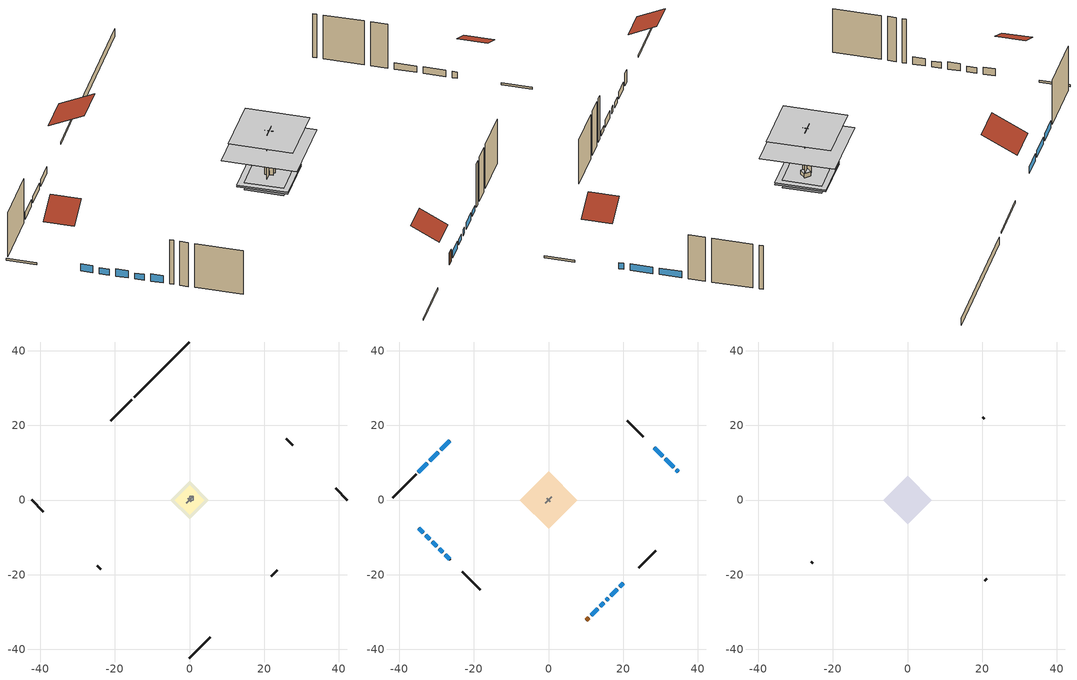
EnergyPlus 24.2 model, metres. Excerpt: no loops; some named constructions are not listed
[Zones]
crawlspace - vented
 floor foundation (Slab2 construction): -3.99,0 0,3.99 3.99,0 0,-3.99 z-0.91
 wall outside (RimJoist1 construction): -15.49,26.82 -21.09,21.22 z0.3:0.61
 wall outside (RimJoist2 construction): 42.31,0 39.2,3.1 z0.3:0.61
 wall outside (RimJoist3 construction): 0,-42.31 5.6,-36.7 z0.3:0.61
 wall outside (RimJoist4 construction): -42.31,0 -39.2,-3.1 z0.3:0.61
 wall foundation (FoundationWall1 construction): 0,42.31 -14.83,27.48 z-0.91:0.3
furnace airloop ret air zone
 floor adiabatic (AdiabaticConst): 0,0 0,1 1,1 1,0 z0
 wall adiabatic (AdiabaticConst): 0,1 0,0 1,0 1,1 0,1 z0:1
 ceiling adiabatic (AdiabaticConst): 1,0 1,1 0,1 0,0 z1
garage
 floor foundation (Slab1 construction): -5.17,0 0,5.17 5.17,0 0,-5.17 z0
 wall outside (Wall1 construction): 27.69,14.62 25.97,16.34 z0.3:7.62
 wall outside (Wall12 construction): -24.67,-17.64 -23.81,-18.5 z0.3:7.62
 wall outside (Wall2 construction): 21.82,-20.48 23.55,-18.76 z0.3:7.62
 wall to conditioned space (Wall5 construction Reversed): 0.86,0.86 -0.86,-0.86 z0.3:7.62
 wall to conditioned space (Wall6 construction Reversed): -0.43,0.43 0.43,-0.43 z0.3:7.62
conditioned space
 floor to crawlspace - vented (Floor1 construction): -3.99,0 0,3.99 3.99,0 0,-3.99 z0.3
 floor to garage (Floor3 construction): -5.17,0 0,5.17 5.17,0 0,-5.17 z0.3
 floor adiabatic (AdiabaticFloorConstruction): -7.65,0 0,7.65 7.65,0 0,-7.65 z5.18
 wall outside (AdiabaticWallConstruction 1): 10.17,-32.14 10.82,-31.49 z0.3:2.34
 wall outside (AdiabaticWallConstruction): -26.45,15.86 -28.8,13.51 / 11.47,-30.83 13.23,-29.08 / -29.46,12.85 -31.81,10.49 / -32.47,9.84 -34.82,7.48 / 16.66,-25.65 18.42,-23.89 z0.3:1.43; 13.88,-28.43 14.82,-27.48 / 19.07,-23.24 20.01,-22.3 z0.3:1.16; -34.74,-7.57 -33.49,-8.82 / -31.18,-11.13 -29.93,-12.37 / -27.62,-14.69 -26.37,-15.93 z0.3:1.49; -32.84,-9.47 -31.83,-10.47 / -29.28,-13.03 -28.28,-14.03 z0.3:1.25; 34.74,7.57 34.21,8.1 z0.3:1.31; 33.55,8.76 31.28,11.03 / 30.62,11.69 28.35,13.96 z0.3:1.37; 15.48,-26.83 16.01,-26.3 z0.3:1.28
 wall outside (Wall3 construction): -35.48,6.83 -41.65,0.66 z0.3:7.62
 wall outside (Wall4 construction): 25.31,17 21.15,21.16 z0.3:7.62
 wall outside (Wall7 construction): 24.21,-18.1 28.73,-13.58 z0.3:7.62
 wall outside (Wall8 construction): -23.15,-19.16 -18.26,-24.05 z0.3:7.62
 window (WindowConstruction): -26.45,15.86 -28.8,13.51 z0.3:1.43
 window (WindowConstruction 9): 11.47,-30.83 13.23,-29.08 z0.3:1.43
 window (WindowConstruction 10): 13.88,-28.42 14.82,-27.49 z0.3:1.16
 window (WindowConstruction 11): -34.74,-7.57 -33.49,-8.82 z0.3:1.49
 window (WindowConstruction 12): -32.84,-9.47 -31.83,-10.47 z0.3:1.25
 window (WindowConstruction 13): -31.18,-11.13 -29.93,-12.37 z0.3:1.49
 window (WindowConstruction 14): -29.28,-13.03 -28.28,-14.03 z0.3:1.25
 window (WindowConstruction 15): -27.62,-14.69 -26.38,-15.93 z0.3:1.49
 window (WindowConstruction 1): -29.46,12.85 -31.81,10.5 z0.3:1.43
 window (WindowConstruction 2): -32.47,9.84 -34.82,7.49 z0.3:1.43
 window (WindowConstruction 3): 34.74,7.57 34.21,8.1 z0.3:1.31
 window (WindowConstruction 4): 33.55,8.76 31.28,11.03 z0.3:1.37
 window (WindowConstruction 5): 30.62,11.69 28.35,13.96 z0.3:1.37
 window (WindowConstruction 6): 15.48,-26.83 16,-26.3 z0.3:1.28
 window (WindowConstruction 7): 16.66,-25.65 18.41,-23.89 z0.3:1.43
 window (WindowConstruction 8): 19.07,-23.24 20.01,-22.3 z0.3:1.16
 door (Door): 10.17,-32.14 10.82,-31.49 z0.3:2.34
 ceiling adiabatic (AdiabaticFloorConstruction): 0,-7.65 7.65,0 0,7.65 -7.65,0 z5.18
attic - vented
 floor to conditioned space (Floor2 construction Reversed): -6.53,0 0,6.53 6.53,0 0,-6.53 z7.62
 wall outside (Wall10 construction): -25.72,-16.59 -25.33,-16.98 z0.3:7.62
 wall outside (Wall11 construction): 20.67,-21.64 21.17,-21.14 z0.3:7.62
 wall outside (Wall9 construction): 20.49,21.81 20.1,22.21 z0.3:7.62
 roof outside (Roof1 construction): -25.79,16.52,7.62 -22.17,12.9,10.18 -18.13,16.94,10.18 -21.75,20.56,7.62
 roof outside (Roof2 construction): 35.39,6.91,7.62 32.57,4.09,9.61 35.73,0.94,9.61 38.55,3.76,7.62
 roof outside (Roof3 construction): -35.39,-6.91,7.62 -32.57,-4.09,9.61 -35.73,-0.94,9.61 -38.55,-3.76,7.62
 roof outside (Roof4 construction): 9.51,-32.79,7.62 6.6,-29.89,9.68 3.35,-33.14,9.68 6.26,-36.05,7.62
[Material] Roughness=Rough; Thermal Absorptance=0.9
Name | Thickness {m} | Conductivity {W/m-K} | Density {kg/m3} | Specific Heat {J/kg-K} | Solar Absorptance | Visible Absorptance
ceiling loosefill ins | 0.254 | 0.0480833 | 16.02 | 1046.75 | 0.7 | 0.7
ceiling stud and cavity | 0.1397 | 0.104117 | 65.682 | 1177.47 | 0.7 | 0.7
floor covering | 0.0127 | 0.0433444 | 54.468 | 1339.84 | 0.6 | 0.6
floor stud and cavity | 0.1397 | 0.923637 | 92.3553 | 1139.71 | 0.7 | 0.7
gypsum board | 0.0127 | 0.160291 | 801 | 837.4 | 0.6 | 0.6
osb sheathing 0.5 in. 2; osb sheathing 0.5 in. 3 | 0.0127 | 0.115458 | 512.64 | 1214.23 | 0.7 | 0.7
osb sheathing 0.75 in. | 0.01905 | 0.115458 | 512.64 | 1214.23 | 0.7 | 0.7
wall stud and cavity 2 | 0.1397 | 0.335416 | 139.0536 | 1170.24 | 0.7 | 0.7
[Construction]
Floor1 construction Reversed: floor covering, osb sheathing 0.75 in., floor stud and cavity
Floor2 construction: ceiling loosefill ins, ceiling stud and cavity, gypsum board
Wall5 construction: osb sheathing 0.5 in. 2, wall stud and cavity 2, gypsum board
Wall6 construction: osb sheathing 0.5 in. 3, wall stud and cavity 2, gypsum board
[EnergyManagementSystem:Program]
fridge_schedule_program: Set Tin = fridge_tin_s*(9.0/5.0)+32.0; Set fridge_schedule_act = 0; If (Hour == 0); Set fridge_schedule_act = (-0.487+0.019*Tin); ElseIf (Hour == 1); Set fridge_schedule_act = (-0.34+0.016*Tin); ElseIf (Hour == 2); Set fridge_schedule_act = (-0.37+0.017*Tin); ElseIf (Hour == 3); Set fridge_schedule_act = (-0.361+0.016*Tin); ElseIf (Hour == 4); Set fridge_schedule_act = (-0.515+0.018*Tin); ElseIf (Hour == 5); Set fridge_schedule_act = (-0.684+0.021*Tin); ElseIf (Hour == 6); Set fridge_schedule_act = (-0.471+0.019*Tin); ElseIf (Hour == 7); Set fridge_schedule_act = (-0.159+0.015*Tin); ElseIf (Hour == 8); Set fridge_schedule_act = (-0.079+0.015*Tin); ElseIf (Hour == 9); Set fridge_schedule_act = (-0.417+0.019*Tin); ElseIf (Hour == 10); Set fridge_schedule_act = (-0.411+0.018*Tin); ElseIf (Hour == 11); Set fridge_schedule_act = (-0.386+0.018*Tin); ElseIf (Hour == 12); Set fridge_schedule_act = (-0.24+0.016*Tin); ElseIf (Hour == 13); Set fridge_schedule_act = (-0.314+0.017*Tin); ElseIf (Hour == 14); Set fridge_schedule_act = (-0.16+0.015*Tin); ElseIf (Hour == 15); Set fridge_schedule_act = (-0.121+0.015*Tin); ElseIf (Hour == 16); Set fridge_schedule_act = (-0.469+0.02*Tin); ElseIf (Hour == 17); Set fridge_schedule_act = (-0.412+0.02*Tin); ElseIf (Hour == 18); Set fridge_schedule_act = (-0.091+0.017*Tin); ElseIf (Hour == 19); Set fridge_schedule_act = (0.077+0.014*Tin); ElseIf (Hour == 20); Set fridge_schedule_act = (-0.118+0.016*Tin); ElseIf (Hour == 21); Set fridge_schedule_act = (-0.247+0.017*Tin); ElseIf (Hour == 22); Set fridge_schedule_act = (-0.445+0.019*Tin); ElseIf (Hour == 23); Set fridge_schedule_act = (-0.544+0.02*Tin); EndIf
furnace_airloop_0_duct_program: Set furnace_airloop_AH_MFR = furnace_airloop_AH_MFR_s; Set furnace_airloop_Fan_RTF = 0; Set furnace_airloop_Fan_RTF = furnace_airloop_Fan_RTF + furnace_airloop_Fan_RTF_s; Set furnace_airloop_AH_VFR = furnace_airloop_AH_VFR_s; Set furnace_airloop_AH_Tout = furnace_airloop_AH_Tout_s; Set furnace_airloop_AH_Wout = furnace_airloop_AH_Wout_s; Set furnace_airloop_RA_T = furnace_airloop_RA_T_s; Set furnace_airloop_Ra_W = furnace_airloop_Ra_W_s; Set furnace_airloop_0_DZ_T = furnace_airloop_0_DZ_T_s; Set furnace_airloop_0_DZ_W = furnace_airloop_0_DZ_W_s; Run furnace_airloop_0_duct_subroutine; Set furnace_airloop_0_SupSensLkToCond_act = furnace_airloop_0_SupSensLkToCond; Set furnace_airloop_0_SupLatLkToCond_act = furnace_airloop_0_SupLatLkToCond; Set furnace_airloop_0_SupCondToLv_act = furnace_airloop_0_SupCondToLv; Set furnace_airloop_0_RetSensLkToRP_act = furnace_airloop_0_RetSensLkToRP; Set furnace_airloop_0_RetLatLkToRP_act = furnace_airloop_0_RetLatLkToRP; Set furnace_airloop_0_RetCondToRP_act = furnace_airloop_0_RetCondToRP; Set furnace_airloop_0_RetCondToDZ_act = furnace_airloop_0_RetCondToDZ; Set furnace_airloop_0_SupCondToDZ_act = furnace_airloop_0_SupCondToDZ; Set furnace_airloop_0_SupSensLkToDZ_act = furnace_airloop_0_SupSensLkToDZ; Set furnace_airloop_0_SupLatLkToDZ_act = furnace_airloop_0_SupLatLkToDZ; Set furnace_airloop_0_ZoneMixDZToCond_mix_act = furnace_airloop_0_ZoneMixDZToCond; Set furnace_airloop_0_ZoneMixCondToDZ_mix_act = furnace_airloop_0_ZoneMixCondToDZ
furnace_supply_fan_disaggregate_program: Set furnace_supply_fan_primary_htg = 0; If furnace_htg_coil_s > 0; Set furnace_supply_fan_primary_htg = furnace_supply_fan_s; EndIf
infil_program: Set p_m = 0.14; Set p_s = 0.22; Set s_m = 270; Set s_s = 370; Set z_m = 9.99744; Set z_s = 7.315200000000001; Set f_t = (((s_m/z_m)^p_m)*((z_s/s_s)^p_s)); Set Tdiff = tin_s-tout_s; Set dT = @Abs Tdiff; Set c = 0.0853; Set Cs = 0.1135; Set Cw = 0.1017; Set n = 0.65; Set sft = (f_t*0.5); Set temp1 = ((c*Cw)*((sft*site_vw_s)^(2*n)))^2; Set Qinf = (((c*Cs*(dT^n))^2)+temp1)^0.5; Set Qinf = (@Max Qinf 0); Set mech_vent_house_fan_sensible_load_act = 0.0; Set mech_vent_house_fan_latent_load_act = 0.0; Set OASupInPb = out_pb_s; Set OASupInTemp = tout_s; Set OASupInW = out_wt_s; Set OASupRho = (@RhoAirFnPbTdbW OASupInPb OASupInTemp OASupInW); Set OASupCp = (@CpAirFnW OASupInW); Set OASupInEnth = (@HFnTdbW OASupInTemp OASupInW); Set ZoneTemp = tin_s; Set ZoneW = win_s; Set ZoneCp = (@CpAirFnW ZoneW); Set ZoneAirEnth = (@HFnTdbW ZoneTemp ZoneW); Set mech_vent_house_fan_cfis_act = 0.0; Set QWHV_cfis_sup = 0.0; Set QWHV_cfis_suppl_sup = 0.0; Set QWHV_cfis_suppl_exh = 0.0; Set Qrange = 0; Set Qrange = Qrange + 0.04719 * mech_vent_range_fan_0_sch_s; Set Qbath = 0; Set Qbath = Qbath + 0.0236 * mech_vent_bath_fan_0_sch_s; Set Qdryer = 0; Set Qdryer = Qdryer + 0.15072 * clothes_dryer_exhaust_0_sch_s; Set QWHV_sup = 0.0; Set QWHV_exh = 0.0; Set Qsupply = QWHV_sup + QWHV_cfis_sup + QWHV_cfis_suppl_sup; Set Qexhaust = Qrange + Qbath + Qdryer + QWHV_exh + QWHV_cfis_suppl_exh; Set Qfan = (@Max Qexhaust Qsupply); Set Qducts = 0; Set Qducts = Qducts - furnace_airloop_0_DuctImbalLkSupFanEquivCond; Set Qducts = Qducts + furnace_airloop_0_DuctImbalLkExhFanEquivCond; If Qducts < 0; Set Qsupply = Qsupply - Qducts; Else; Set Qexhaust = Qexhaust + Qducts; EndIf; Set Qfan_with_ducts = (@Max Qexhaust Qsupply); Set Qimb = (@Abs (Qsupply - Qexhaust)); If Qinf + Qimb > 0; Set Qtot = Qfan_with_ducts + (Qinf^2) / (Qinf + Qimb); Else; Set Qtot = Qfan_with_ducts; EndIf; Set Qinf_adj = Qtot - Qfan; Set infil_flow_act = Qinf_adj; Set infil_program_Qinf = Qinf_adj; Set infil_program_Qfan = Qfan; Set Qload = Qfan; Set Effectiveness_Sens = 0.0; Set Effectiveness_Lat = 0.0; Set Fan_MFR = Qload * OASupRho; Set ZoneInEnth = OASupInEnth; Set ZoneInTemp = OASupInTemp; Set FanTotalToCond = Fan_MFR * (ZoneInEnth - ZoneAirEnth); Set FanSensToCond = Fan_MFR * ZoneCp * (ZoneInTemp - ZoneTemp); Set FanLatToCond = FanTotalToCond - FanSensToCond; Set mech_vent_house_fan_sensible_load_act = mech_vent_house_fan_sensible_load_act + FanSensToCond; Set mech_vent_house_fan_latent_load_act = mech_vent_house_fan_latent_load_act + FanLatToCond
natural_vent_program: Set Tin = tin_s; Set Tout = tout_s; Set Wout = out_wt_s; Set Pbar = out_pb_s; Set Phiout = (@RhFnTdbWPb Tout Wout Pbar); Set MaxHR = 0.0115; Set Tnvsp = (htg_sp_s + clg_sp_s) / 2; Set NVavail = natural_vent_s; Set ClgSsnAvail = cool_season; Set Qnv = 0; Set Qwhf = 0; Set whole_house_fan_mix_act = 0; Set whole_house_fan_act = 0; If ((Wout < MaxHR) && (Tin > Tout) && (Tin > Tnvsp) && (ClgSsnAvail > 0)); Set WHF_Flow = 0; Set Adj = (Tin-Tnvsp)/(Tin-Tout); Set Adj = (@Min Adj 1); Set Adj = (@Max Adj 0); If (WHF_Flow > 0); Set Qwhf = WHF_Flow*Adj; Set whole_house_fan_mix_act = WHF_Flow*Adj; Set WHF_W = 0; Set whole_house_fan_act = WHF_W*Adj; ElseIf (NVavail > 0); Set NVArea = 14632.563250944002; Set Cs = 0.00026905703871810734; Set Cw = 0.0001088629721426957; Set Tdiff = Tin-Tout; Set dT = (@Abs Tdiff); Set Vwind = site_vw_s; Set SGNV = NVArea*Adj*((((Cs*dT)+(Cw*(Vwind^2)))^0.5)/1000); Set MaxNV = 2.7423292766208007; Set Qnv = (@Min SGNV MaxNV); EndIf; EndIf; Set natural_vent_flow_act = Qnv; Set whole_house_fan_flow_act = Qwhf; Set natural_vent_program_Qnv = Qnv; Set natural_vent_program_Qwhf = Qwhf
room_ac_supply_fan_disaggregate_program: Set room_ac_supply_fan_clg = 0; If room_ac_clg_coil_s > 0; Set room_ac_supply_fan_clg = room_ac_supply_fan_s; EndIf
total_airflows_program: Set total_infil_flow_rate = 0; Set total_mechvent_flow_rate = 0; Set total_natvent_flow_rate = 0; Set total_whf_flow_rate = 0; Set total_infil_flow_rate = total_infil_flow_rate + (infil_program_Qinf * 1); Set total_mechvent_flow_rate = total_mechvent_flow_rate + (infil_program_Qfan * 1); Set total_natvent_flow_rate = total_natvent_flow_rate + (natural_vent_program_Qnv * 1); Set total_whf_flow_rate = total_whf_flow_rate + (natural_vent_program_Qwhf * 1)
total_loads_program: Set loads_htg_tot = 0; Set loads_clg_tot = 0; If htg_load_cond > 0; Set loads_htg_tot = loads_htg_tot + (htg_load_cond - clg_load_cond) * 1.0; Set loads_htg_tot = loads_htg_tot + (htg_load_duct - clg_load_duct) * 1.0; EndIf; Set loads_htg_tot = (@Max loads_htg_tot 0); If clg_load_cond > 0; Set loads_clg_tot = loads_clg_tot + (clg_load_cond - htg_load_cond) * 1.0; Set loads_clg_tot = loads_clg_tot + (clg_load_duct - htg_load_duct) * 1.0; EndIf; Set loads_clg_tot = (@Max loads_clg_tot 0)
unmet_hours_program: Set htg_unmet_hours = 0; Set clg_unmet_hours = 0; Set unit_htg_unmet_hours = 0; If ((DayOfYear >= 1) && (DayOfYear <= 365)); Set unit_htg_unmet_hours = unit_htg_unmet_hours + conditioned_space_htg_unmet_s; If unit_htg_unmet_hours > htg_unmet_hours; Set htg_unmet_hours = unit_htg_unmet_hours; EndIf; EndIf; Set unit_clg_unmet_hours = 0; If ((DayOfYear >= 1) && (DayOfYear <= 365)); Set unit_clg_unmet_hours = unit_clg_unmet_hours + conditioned_space_clg_unmet_s; If unit_clg_unmet_hours > clg_unmet_hours; Set clg_unmet_hours = unit_clg_unmet_hours; EndIf; EndIf
water_heater_Control: Set water_heater_HPWHSchedOverride = water_heater_T_set; If (water_heater_amb_temp<5.56) || (water_heater_amb_temp>48.89); Set water_heater_UESchedOverride = water_heater_T_set; Set water_heater_LESchedOverride = water_heater_T_set; Else; Set water_heater_UESchedOverride = water_heater_T_set - 9.0; Set water_heater_LESchedOverride = 0; EndIf
water_heater_hpwh_EC_adj: If WarmupFlag == 0; Set dhw_e_cons = water_heater_tank_energy + water_heater_tank_on_cycle_parasitic + water_heater_tank_off_cycle_parasitic + water_heater_coil_energy + water_heater_fan_energy; Set water_heater_hpwh_ec_adj_act = 0.0 * dhw_e_cons / 1; EndIf
water_heater_InletAir: Set water_heater_Tamb_act = water_heater_amb_temp; Set water_heater_RHamb_act = 0; Set water_heater_RHamb_act = water_heater_RHamb_act + (water_heater_amb_rh / 100) / 1; Set water_heater_sens_act = (0 - water_heater_sens_cool - (water_heater_tl + water_heater_fan_pwr)) / 1; Set water_heater_lat_act = (0 - water_heater_lat_cool) / 1
[EnergyManagementSystem:Subroutine]
furnace_airloop_0_duct_subroutine: Set AH_MFR = furnace_airloop_AH_MFR / 1; If AH_MFR > 0; Set AH_Tout = furnace_airloop_AH_Tout; Set AH_Wout = furnace_airloop_AH_Wout; Set RA_T = furnace_airloop_RA_T; Set RA_W = furnace_airloop_Ra_W; Set Fan_RTF = furnace_airloop_Fan_RTF; Set DZ_T = furnace_airloop_0_DZ_T; Set DZ_W = furnace_airloop_0_DZ_W; Set AH_VFR = furnace_airloop_AH_VFR / 1; Set h_SA = (@HFnTdbW AH_Tout AH_Wout); Set h_RA = (@HFnTdbW RA_T RA_W); Set h_fg = (@HfgAirFnWTdb AH_Wout AH_Tout); Set h_DZ = (@HFnTdbW DZ_T DZ_W); Set air_cp = 1006.0; Set f_sup = 0.133; Set f_ret = 0.067; Set sup_lk_mfr = f_sup * AH_MFR; Set ret_lk_mfr = f_ret * AH_MFR; Set SupTotLkToCond = sup_lk_mfr*(h_RA - h_SA); Set SupLatLkToCond = sup_lk_mfr*h_fg*(RA_W-AH_Wout); Set SupSensLkToCond = SupTotLkToCond-SupLatLkToCond; Set supply_ua = 136.917; Set eTm = 0-((Fan_RTF/(AH_MFR*air_cp))*supply_ua); Set t_sup = DZ_T+((AH_Tout-DZ_T)*(@Exp eTm)); Set SupCondToCond = AH_MFR*air_cp*(t_sup-AH_Tout); Set SupCondToDZ = 0-SupCondToCond; Set return_ua = 76.065; Set eTm = 0-((Fan_RTF/(AH_MFR*air_cp))*return_ua); Set t_ret = DZ_T+((RA_T-DZ_T)*(@Exp eTm)); Set RetCondToRP = AH_MFR*air_cp*(t_ret-RA_T); Set RetCondToDZ = 0-RetCondToRP; Set RetLatLkToRP = 0; Set RetSensLkToRP = ret_lk_mfr*air_cp*(DZ_T-RA_T); Set SupTotLkToDZ = sup_lk_mfr*(h_SA-h_DZ); Set SupLatLkToDZ = sup_lk_mfr*h_fg*(AH_Wout-DZ_W); Set SupSensLkToDZ = SupTotLkToDZ-SupLatLkToDZ; Set FracOutsideToCond = 1.0; Set FracOutsideToDZ = 0.0; Set FracCondToOutside = 0.0; Set FracDZToOutside = 1.0; Set FracDZToCond = 0.0; Set FracCondToDZ = 0.0; Set lk_imbal_vfr = @ABS(f_sup - f_ret) * AH_VFR; Set ImbalLkCondToDZ = lk_imbal_vfr * FracCondToDZ; Set ImbalLkDZToCond = lk_imbal_vfr * FracDZToCond; Set ImbalLkOutsideToCond = lk_imbal_vfr * FracOutsideToCond; Set ImbalLkOutsideToDZ = lk_imbal_vfr * FracOutsideToDZ; Set ImbalLkCondToOutside = lk_imbal_vfr * FracCondToOutside; Set ImbalLkDZToOutside = lk_imbal_vfr * FracDZToOutside; Else; Set SupLatLkToCond = 0; Set SupSensLkToCond = 0; Set SupCondToCond = 0; Set RetCondToRP = 0; Set RetLatLkToRP = 0; Set RetSensLkToRP = 0; Set RetCondToDZ = 0; Set SupCondToDZ = 0; Set SupLatLkToDZ = 0; Set SupSensLkToDZ = 0; Set ImbalLkCondToDZ = 0; Set ImbalLkDZToCond = 0; Set ImbalLkOutsideToCond = 0; Set ImbalLkOutsideToDZ = 0; Set ImbalLkCondToOutside = 0; Set ImbalLkDZToOutside = 0; EndIf; Set furnace_airloop_0_SupLatLkToCond = SupLatLkToCond; Set furnace_airloop_0_SupSensLkToCond = SupSensLkToCond; Set furnace_airloop_0_SupCondToLv = SupCondToCond; Set furnace_airloop_0_RetCondToRP = RetCondToRP; Set furnace_airloop_0_RetLatLkToRP = RetLatLkToRP; Set furnace_airloop_0_RetSensLkToRP = RetSensLkToRP; Set furnace_airloop_0_RetCondToDZ = RetCondToDZ; Set furnace_airloop_0_SupCondToDZ = SupCondToDZ; Set furnace_airloop_0_SupLatLkToDZ = SupLatLkToDZ; Set furnace_airloop_0_SupSensLkToDZ = SupSensLkToDZ; Set furnace_airloop_0_ZoneMixCondToDZ = ImbalLkCondToDZ; Set furnace_airloop_0_ZoneMixDZToCond = ImbalLkDZToCond; Set furnace_airloop_0_DuctImbalLkSupFanEquivCond = ImbalLkCondToOutside; Set furnace_airloop_0_DuctImbalLkExhFanEquivCond = ImbalLkOutsideToCond; Set furnace_airloop_0_DuctImbalLkSupFanEquivDZ = ImbalLkDZToOutside; Set furnace_airloop_0_DuctImbalLkExhFanEquivDZ = ImbalLkOutsideToDZ
[EnergyManagementSystem:ProgramCallingManager]
component_loads_program_calling_manager: EndOfZoneTimestepAfterZoneReporting; component_loads_program
crawlspace_vented_1_duct_leakage_imbalance_infil_program_calling_manager: BeginZoneTimestepAfterInitHeatBalance; crawlspace_vented_1_duct_leakage_imbalance_infil_program
fridge_schedule_program_calling_manager: BeginZoneTimestepAfterInitHeatBalance; fridge_schedule_program
furnace_airloop_0_duct_program_calling_manager: EndOfSystemTimestepAfterHVACReporting; furnace_airloop_0_duct_program
furnace_supply_fan_disaggregate_program_calling_manager: EndOfSystemTimestepBeforeHVACReporting; furnace_supply_fan_disaggregate_program
infil_program_calling_manager: BeginZoneTimestepAfterInitHeatBalance; infil_program
natural_vent_program_calling_manager: BeginZoneTimestepAfterInitHeatBalance; natural_vent_program
room_ac_supply_fan_disaggregate_program_calling_manager: EndOfSystemTimestepBeforeHVACReporting; room_ac_supply_fan_disaggregate_program
total_airflows_program_calling_manager: EndOfZoneTimestepAfterZoneReporting; total_airflows_program
total_loads_program_calling_manager: EndOfZoneTimestepAfterZoneReporting; total_loads_program
unmet_hours_program_calling_manager: EndOfZoneTimestepBeforeZoneReporting; unmet_hours_program
water_heater_hpwh_EC_adj_ProgramManager: EndOfSystemTimestepBeforeHVACReporting; water_heater_hpwh_EC_adj
water_heater_ProgramManager: InsideHVACSystemIterationLoop; water_heater_Control; water_heater_InletAir
[EnergyManagementSystem:OutputVariable]
Name | EMS Variable | Type of Data in Variable | Update Frequency | EMS Program or Subroutine | Units
furnace supply fan disaggregate htg primary | furnace_supply_fan_primary_htg | Summed | SystemTimestep | furnace_supply_fan_disaggregate_program | J
room ac supply fan disaggregate clg | room_ac_supply_fan_clg | Summed | SystemTimestep | room_ac_supply_fan_disaggregate_program | J
loads_htg_tot_peakload_outvar; loads_htg_tot_annual_outvar; loads_htg_tot_timeseries_outvar | loads_htg_tot | Summed | ZoneTimestep | total_loads_program | J
loads_clg_tot_peakload_outvar; loads_clg_tot_annual_outvar; loads_clg_tot_timeseries_outvar | loads_clg_tot | Summed | ZoneTimestep | total_loads_program | J
htg_unmet_hours_annual_outvar; htg_unmet_hours_timeseries_outvar | htg_unmet_hours | Summed | ZoneTimestep | unmet_hours_program | hr
clg_unmet_hours_annual_outvar; clg_unmet_hours_timeseries_outvar | clg_unmet_hours | Summed | ZoneTimestep | unmet_hours_program | hr
loads_htg_roofs_annual_outvar; loads_htg_roofs_timeseries_outvar | loads_htg_roofs | Summed | ZoneTimestep | component_loads_program | J
loads_htg_ceilings_annual_outvar; loads_htg_ceilings_timeseries_outvar | loads_htg_ceilings | Summed | ZoneTimestep | component_loads_program | J
loads_htg_walls_annual_outvar; loads_htg_walls_timeseries_outvar | loads_htg_walls | Summed | ZoneTimestep | component_loads_program | J
loads_htg_rim_joists_annual_outvar; loads_htg_rim_joists_timeseries_outvar | loads_htg_rim_joists | Summed | ZoneTimestep | component_loads_program | J
loads_htg_foundation_walls_annual_outvar; loads_htg_foundation_walls_timeseries_outvar | loads_htg_foundation_walls | Summed | ZoneTimestep | component_loads_program | J
loads_htg_doors_annual_outvar; loads_htg_doors_timeseries_outvar | loads_htg_doors | Summed | ZoneTimestep | component_loads_program | J
loads_htg_windows_conduction_annual_outvar; loads_htg_windows_conduction_timeseries_outvar | loads_htg_windows_conduction | Summed | ZoneTimestep | component_loads_program | J
loads_htg_windows_solar_annual_outvar; loads_htg_windows_solar_timeseries_outvar | loads_htg_windows_solar | Summed | ZoneTimestep | component_loads_program | J
loads_htg_skylights_conduction_annual_outvar; loads_htg_skylights_conduction_timeseries_outvar | loads_htg_skylights_conduction | Summed | ZoneTimestep | component_loads_program | J
loads_htg_skylights_solar_annual_outvar; loads_htg_skylights_solar_timeseries_outvar | loads_htg_skylights_solar | Summed | ZoneTimestep | component_loads_program | J
loads_htg_floors_annual_outvar; loads_htg_floors_timeseries_outvar | loads_htg_floors | Summed | ZoneTimestep | component_loads_program | J
loads_htg_slabs_annual_outvar; loads_htg_slabs_timeseries_outvar | loads_htg_slabs | Summed | ZoneTimestep | component_loads_program | J
loads_htg_internal_mass_annual_outvar; loads_htg_internal_mass_timeseries_outvar | loads_htg_internal_mass | Summed | ZoneTimestep | component_loads_program | J
loads_htg_infil_annual_outvar; loads_htg_infil_timeseries_outvar | loads_htg_infil | Summed | ZoneTimestep | component_loads_program | J
loads_htg_natvent_annual_outvar; loads_htg_natvent_timeseries_outvar | loads_htg_natvent | Summed | ZoneTimestep | component_loads_program | J
loads_htg_mechvent_annual_outvar; loads_htg_mechvent_timeseries_outvar | loads_htg_mechvent | Summed | ZoneTimestep | component_loads_program | J
loads_htg_whf_annual_outvar; loads_htg_whf_timeseries_outvar | loads_htg_whf | Summed | ZoneTimestep | component_loads_program | J
loads_htg_ducts_annual_outvar; loads_htg_ducts_timeseries_outvar | loads_htg_ducts | Summed | ZoneTimestep | component_loads_program | J
loads_htg_intgains_annual_outvar; loads_htg_intgains_timeseries_outvar | loads_htg_intgains | Summed | ZoneTimestep | component_loads_program | J
loads_htg_lighting_annual_outvar; loads_htg_lighting_timeseries_outvar | loads_htg_lighting | Summed | ZoneTimestep | component_loads_program | J
loads_clg_roofs_annual_outvar; loads_clg_roofs_timeseries_outvar | loads_clg_roofs | Summed | ZoneTimestep | component_loads_program | J
loads_clg_ceilings_annual_outvar; loads_clg_ceilings_timeseries_outvar | loads_clg_ceilings | Summed | ZoneTimestep | component_loads_program | J
loads_clg_walls_annual_outvar; loads_clg_walls_timeseries_outvar | loads_clg_walls | Summed | ZoneTimestep | component_loads_program | J
loads_clg_rim_joists_annual_outvar; loads_clg_rim_joists_timeseries_outvar | loads_clg_rim_joists | Summed | ZoneTimestep | component_loads_program | J
loads_clg_foundation_walls_annual_outvar; loads_clg_foundation_walls_timeseries_outvar | loads_clg_foundation_walls | Summed | ZoneTimestep | component_loads_program | J
loads_clg_doors_annual_outvar; loads_clg_doors_timeseries_outvar | loads_clg_doors | Summed | ZoneTimestep | component_loads_program | J
loads_clg_windows_conduction_annual_outvar; loads_clg_windows_conduction_timeseries_outvar | loads_clg_windows_conduction | Summed | ZoneTimestep | component_loads_program | J
loads_clg_windows_solar_annual_outvar; loads_clg_windows_solar_timeseries_outvar | loads_clg_windows_solar | Summed | ZoneTimestep | component_loads_program | J
loads_clg_skylights_conduction_annual_outvar; loads_clg_skylights_conduction_timeseries_outvar | loads_clg_skylights_conduction | Summed | ZoneTimestep | component_loads_program | J
loads_clg_skylights_solar_annual_outvar; loads_clg_skylights_solar_timeseries_outvar | loads_clg_skylights_solar | Summed | ZoneTimestep | component_loads_program | J
loads_clg_floors_annual_outvar; loads_clg_floors_timeseries_outvar | loads_clg_floors | Summed | ZoneTimestep | component_loads_program | J
loads_clg_slabs_annual_outvar; loads_clg_slabs_timeseries_outvar | loads_clg_slabs | Summed | ZoneTimestep | component_loads_program | J
loads_clg_internal_mass_annual_outvar; loads_clg_internal_mass_timeseries_outvar | loads_clg_internal_mass | Summed | ZoneTimestep | component_loads_program | J
loads_clg_infil_annual_outvar; loads_clg_infil_timeseries_outvar | loads_clg_infil | Summed | ZoneTimestep | component_loads_program | J
loads_clg_natvent_annual_outvar; loads_clg_natvent_timeseries_outvar | loads_clg_natvent | Summed | ZoneTimestep | component_loads_program | J
loads_clg_mechvent_annual_outvar; loads_clg_mechvent_timeseries_outvar | loads_clg_mechvent | Summed | ZoneTimestep | component_loads_program | J
loads_clg_whf_annual_outvar; loads_clg_whf_timeseries_outvar | loads_clg_whf | Summed | ZoneTimestep | component_loads_program | J
loads_clg_ducts_annual_outvar; loads_clg_ducts_timeseries_outvar | loads_clg_ducts | Summed | ZoneTimestep | component_loads_program | J
loads_clg_intgains_annual_outvar; loads_clg_intgains_timeseries_outvar | loads_clg_intgains | Summed | ZoneTimestep | component_loads_program | J
loads_clg_lighting_annual_outvar; loads_clg_lighting_timeseries_outvar | loads_clg_lighting | Summed | ZoneTimestep | component_loads_program | J
total_infil_flow_rate_timeseries_outvar | total_infil_flow_rate | Averaged | ZoneTimestep | total_airflows_program | m^3/s
total_mechvent_flow_rate_timeseries_outvar | total_mechvent_flow_rate | Averaged | ZoneTimestep | total_airflows_program | m^3/s
total_natvent_flow_rate_timeseries_outvar | total_natvent_flow_rate | Averaged | ZoneTimestep | total_airflows_program | m^3/s
total_whf_flow_rate_timeseries_outvar | total_whf_flow_rate | Averaged | ZoneTimestep | total_airflows_program | m^3/s
[Schedule:Day:Interval]
mech vent bath fan 0 schedule day: No, 07:00, 0, 08:00, 1, 24:00, 0
mech vent bath fan 0 schedule default day; mech vent range fan 0 schedule default day; general water use schedule default day; misc fireplace schedule default day; cooling season schedule day; cooling season schedule day 2; cooling season schedule default day; exterior lighting schedule default day; natural vent schedule default day: No, 24:00, 0
mech vent range fan 0 schedule day: No, 22:00, 0, 23:00, 1, 24:00, 0
general water use schedule day: No, 01:00, 0.315068, 03:00, 0.287671, 04:00, 0.342466, 05:00, 0.369863, 06:00, 0.520548, 07:00, 0.60274, 08:00, 0.534247, 10:00, 0.506849, 11:00, 0.465753, 14:00, 0.479452, 15:00, 0.534247, 16:00, 0.589041, 17:00, 0.69863, 18:00, 0.876712, 19:00, 0.890411, 20:00, 0.986301, 21:00, 1, 22:00, 0.863014, 23:00, 0.616438, 24:00, 0.465753
misc fireplace schedule day: No, 01:00, 0.511628, 02:00, 0.267442, 03:00, 0.22093, 04:00, 0.174419, 05:00, 0.186047, 06:00, 0.209302, 07:00, 0.302326, 09:00, 0.383721, 10:00, 0.372093, 12:00, 0.383721, 15:00, 0.372093, 16:00, 0.383721, 17:00, 0.523256, 18:00, 0.662791, 19:00, 0.767442, 20:00, 0.883721, 21:00, 0.94186, 22:00, 1, 23:00, 0.872093, 24:00, 0.755814
cooling season schedule day 1; natural vent schedule day: No, 24:00, 1
exterior lighting schedule day: No, 01:00, 0.566667, 03:00, 0.524167, 05:00, 0.495833, 06:00, 0.5525, 07:00, 0.623333, 08:00, 0.580833, 09:00, 0.439167, 10:00, 0.354167, 12:00, 0.34, 13:00, 0.354167, 14:00, 0.396667, 15:00, 0.425, 16:00, 0.495833, 17:00, 0.623333, 18:00, 0.793333, 19:00, 0.906667, 20:00, 0.963333, 21:00, 0.991667, 22:00, 0.920833, 23:00, 0.793333, 24:00, 0.665833
exterior lighting schedule day 1: No, 01:00, 0.528571, 03:00, 0.488929, 05:00, 0.4625, 06:00, 0.515357, 07:00, 0.581429, 08:00, 0.541786, 09:00, 0.409643, 10:00, 0.330357, 12:00, 0.317143, 13:00, 0.330357, 14:00, 0.37, 15:00, 0.396429, 16:00, 0.4625, 17:00, 0.581429, 18:00, 0.74, 19:00, 0.845714, 20:00, 0.898571, 21:00, 0.925, 22:00, 0.858929, 23:00, 0.74, 24:00, 0.621071
exterior lighting schedule day 10: No, 01:00, 0.552381, 03:00, 0.510952, 05:00, 0.483333, 06:00, 0.538571, 07:00, 0.607619, 08:00, 0.56619, 09:00, 0.428095, 10:00, 0.345238, 12:00, 0.331429, 13:00, 0.345238, 14:00, 0.386667, 15:00, 0.414286, 16:00, 0.483333, 17:00, 0.607619, 18:00, 0.773333, 19:00, 0.88381, 20:00, 0.939048, 21:00, 0.966667, 22:00, 0.897619, 23:00, 0.773333, 24:00, 0.649048
exterior lighting schedule day 11: No, 01:00, 0.571429, 03:00, 0.528571, 05:00, 0.5, 06:00, 0.557143, 07:00, 0.628571, 08:00, 0.585714, 09:00, 0.442857, 10:00, 0.357143, 12:00, 0.342857, 13:00, 0.357143, 14:00, 0.4, 15:00, 0.428571, 16:00, 0.5, 17:00, 0.628571, 18:00, 0.8, 19:00, 0.914286, 20:00, 0.971429, 21:00, 1, 22:00, 0.928571, 23:00, 0.8, 24:00, 0.671429
exterior lighting schedule day 2: No, 01:00, 0.485714, 03:00, 0.449286, 05:00, 0.425, 06:00, 0.473571, 07:00, 0.534286, 08:00, 0.497857, 09:00, 0.376429, 10:00, 0.303571, 12:00, 0.291429, 13:00, 0.303571, 14:00, 0.34, 15:00, 0.364286, 16:00, 0.425, 17:00, 0.534286, 18:00, 0.68, 19:00, 0.777143, 20:00, 0.825714, 21:00, 0.85, 22:00, 0.789286, 23:00, 0.68, 24:00, 0.570714
exterior lighting schedule day 3: No, 01:00, 0.442857, 03:00, 0.409643, 05:00, 0.3875, 06:00, 0.431786, 07:00, 0.487143, 08:00, 0.453929, 09:00, 0.343214, 10:00, 0.276786, 12:00, 0.265714, 13:00, 0.276786, 14:00, 0.31, 15:00, 0.332143, 16:00, 0.3875, 17:00, 0.487143, 18:00, 0.62, 19:00, 0.708571, 20:00, 0.752857, 21:00, 0.775, 22:00, 0.719643, 23:00, 0.62, 24:00, 0.520357
exterior lighting schedule day 4: No, 01:00, 0.4, 03:00, 0.37, 05:00, 0.35, 06:00, 0.39, 07:00, 0.44, 08:00, 0.41, 09:00, 0.31, 10:00, 0.25, 12:00, 0.24, 13:00, 0.25, 14:00, 0.28, 15:00, 0.3, 16:00, 0.35, 17:00, 0.44, 18:00, 0.56, 19:00, 0.64, 20:00, 0.68, 21:00, 0.7, 22:00, 0.65, 23:00, 0.56, 24:00, 0.47
exterior lighting schedule day 5: No, 01:00, 0.380952, 03:00, 0.352381, 05:00, 0.333333, 06:00, 0.371429, 07:00, 0.419048, 08:00, 0.390476, 09:00, 0.295238, 10:00, 0.238095, 12:00, 0.228571, 13:00, 0.238095, 14:00, 0.266667, 15:00, 0.285714, 16:00, 0.333333, 17:00, 0.419048, 18:00, 0.533333, 19:00, 0.609524, 20:00, 0.647619, 21:00, 0.666667, 22:00, 0.619048, 23:00, 0.533333, 24:00, 0.447619
exterior lighting schedule day 6: No, 01:00, 0.390476, 03:00, 0.36119, 05:00, 0.341667, 06:00, 0.380714, 07:00, 0.429524, 08:00, 0.400238, 09:00, 0.302619, 10:00, 0.244048, 12:00, 0.234286, 13:00, 0.244048, 14:00, 0.273333, 15:00, 0.292857, 16:00, 0.341667, 17:00, 0.429524, 18:00, 0.546667, 19:00, 0.624762, 20:00, 0.66381, 21:00, 0.683333, 22:00, 0.634524, 23:00, 0.546667, 24:00, 0.45881
exterior lighting schedule day 7: No, 01:00, 0.419048, 03:00, 0.387619, 05:00, 0.366667, 06:00, 0.408571, 07:00, 0.460952, 08:00, 0.429524, 09:00, 0.324762, 10:00, 0.261905, 12:00, 0.251429, 13:00, 0.261905, 14:00, 0.293333, 15:00, 0.314286, 16:00, 0.366667, 17:00, 0.460952, 18:00, 0.586667, 19:00, 0.670476, 20:00, 0.712381, 21:00, 0.733333, 22:00, 0.680952, 23:00, 0.586667, 24:00, 0.492381
exterior lighting schedule day 8: No, 01:00, 0.466667, 03:00, 0.431667, 05:00, 0.408333, 06:00, 0.455, 07:00, 0.513333, 08:00, 0.478333, 09:00, 0.361667, 10:00, 0.291667, 12:00, 0.28, 13:00, 0.291667, 14:00, 0.326667, 15:00, 0.35, 16:00, 0.408333, 17:00, 0.513333, 18:00, 0.653333, 19:00, 0.746667, 20:00, 0.793333, 21:00, 0.816667, 22:00, 0.758333, 23:00, 0.653333, 24:00, 0.548333
exterior lighting schedule day 9: No, 01:00, 0.509524, 03:00, 0.47131, 05:00, 0.445833, 06:00, 0.496786, 07:00, 0.560476, 08:00, 0.522262, 09:00, 0.394881, 10:00, 0.318452, 12:00, 0.305714, 13:00, 0.318452, 14:00, 0.356667, 15:00, 0.382143, 16:00, 0.445833, 17:00, 0.560476, 18:00, 0.713333, 19:00, 0.815238, 20:00, 0.86619, 21:00, 0.891667, 22:00, 0.827976, 23:00, 0.713333, 24:00, 0.59869
[Schedule:Week:Daily]
cooling season schedule Week Rule - Jan1-May26: cooling season schedule day, cooling season schedule day, cooling season schedule day, cooling season schedule day, cooling season schedule day, cooling season schedule day, cooling season schedule day, cooling season schedule default day, cooling season schedule default day, cooling season schedule default day, cooling season schedule default day, cooling season schedule default day
cooling season schedule Week Rule - May27-Jun2: cooling season schedule day, cooling season schedule day, cooling season schedule day, cooling season schedule day, cooling season schedule day, cooling season schedule day 1, cooling season schedule day 1, cooling season schedule default day, cooling season schedule default day, cooling season schedule default day, cooling season schedule default day, cooling season schedule default day
cooling season schedule Week Rule - Jun3-Sep29: cooling season schedule day 1, cooling season schedule day 1, cooling season schedule day 1, cooling season schedule day 1, cooling season schedule day 1, cooling season schedule day 1, cooling season schedule day 1, cooling season schedule default day, cooling season schedule default day, cooling season schedule default day, cooling season schedule default day, cooling season schedule default day
cooling season schedule Week Rule - Sep30-Oct6: cooling season schedule day 1, cooling season schedule day 2, cooling season schedule day 2, cooling season schedule day 2, cooling season schedule day 2, cooling season schedule day 2, cooling season schedule day 2, cooling season schedule default day, cooling season schedule default day, cooling season schedule default day, cooling season schedule default day, cooling season schedule default day
cooling season schedule Week Rule - Oct7-Dec31: cooling season schedule day 2, cooling season schedule day 2, cooling season schedule day 2, cooling season schedule day 2, cooling season schedule day 2, cooling season schedule day 2, cooling season schedule day 2, cooling season schedule default day, cooling season schedule default day, cooling season schedule default day, cooling season schedule default day, cooling season schedule default day
natural vent schedule Week Rule - Jan1-Jan6: natural vent schedule day, natural vent schedule day, natural vent schedule default day, natural vent schedule day, natural vent schedule default day, natural vent schedule day, natural vent schedule default day, natural vent schedule default day, natural vent schedule default day, natural vent schedule default day, natural vent schedule default day, natural vent schedule default day
natural vent schedule Week Rule - Jan7-Dec31: natural vent schedule default day, natural vent schedule day, natural vent schedule default day, natural vent schedule day, natural vent schedule default day, natural vent schedule day, natural vent schedule default day, natural vent schedule default day, natural vent schedule default day, natural vent schedule default day, natural vent schedule default day, natural vent schedule default day
[Schedule:Year]
cooling season schedule: cooling season schedule Week Rule - Jan1-May26, 1, 1, 5, 26, cooling season schedule Week Rule - May27-Jun2, 5, 27, 6, 2, cooling season schedule Week Rule - Jun3-Sep29, 6, 3, 9, 29, cooling season schedule Week Rule - Sep30-Oct6, 9, 30, 10, 6, cooling season schedule Week Rule - Oct7-Dec31, 10, 7, 12, 31
natural vent schedule: natural vent schedule Week Rule - Jan1-Jan6, 1, 1, 1, 6, natural vent schedule Week Rule - Jan7-Dec31, 1, 7, 12, 31
[Schedule:File]
hot_water_dishwasher: File=in.schedules.csv; Column Number=7; Rows to Skip at Top=1; Number of Hours of Data=8760; Column Separator=Comma; Interpolate to Timestep=Yes; Minutes per Item=15; Adjust Schedule for Daylight Savings=Yes
